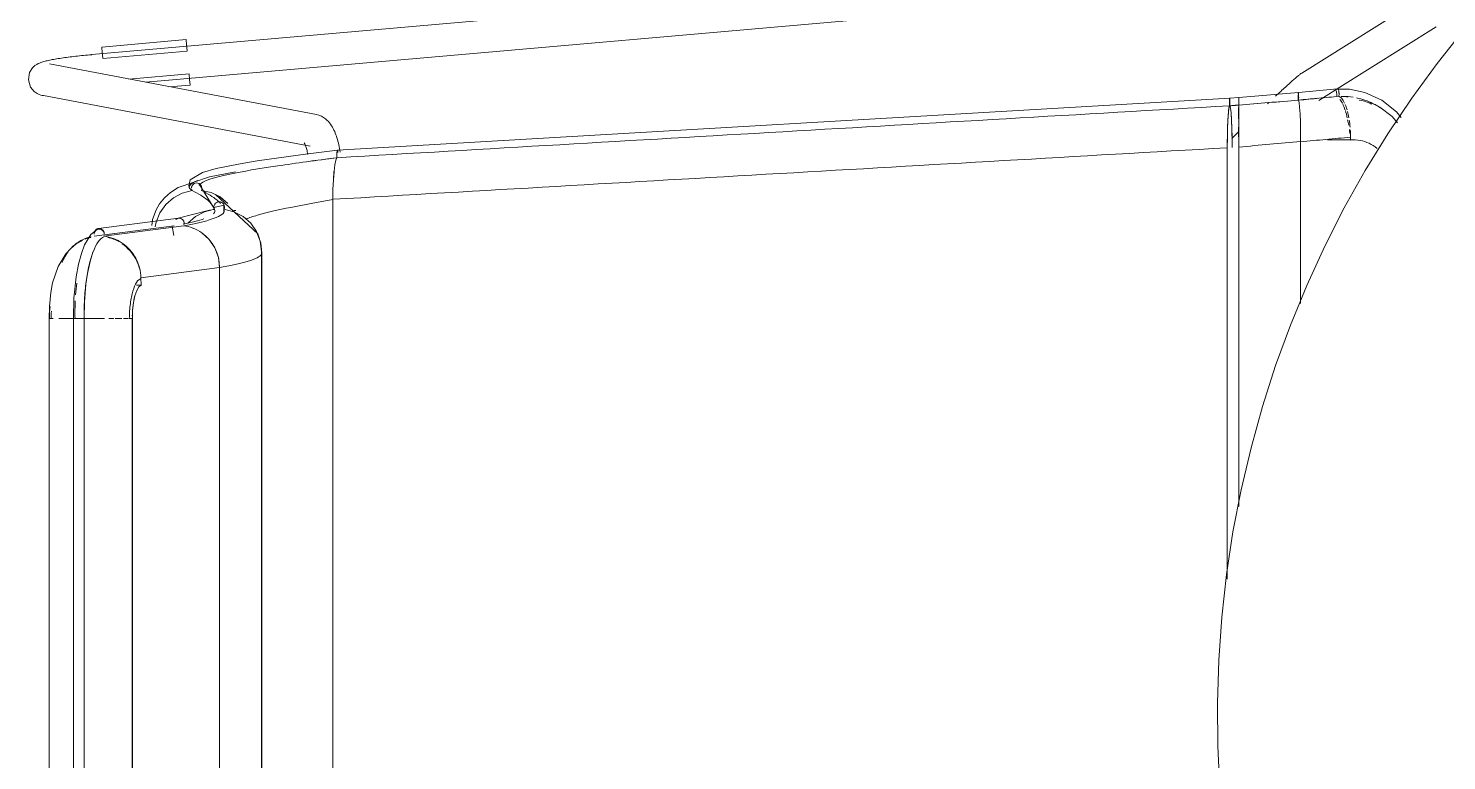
# Model space of a CAD drawing. Header units: millimetres. Extents: x 79795 to 317870, y -36033 to 97293.
# Drawn here: x 158974 to 159502, y 20115 to 20388 of the extents above; entities that cross this region are included whole.
import ezdxf

# ---------------------------------------------------------------- set-up
doc = ezdxf.new("R2010")
doc.units = ezdxf.units.MM
doc.header["$MEASUREMENT"] = 0
doc.layers.add('I-FURN', color=8, linetype='CONTINUOUS', lineweight=9)

msp = doc.modelspace()

# ---------------------------------------------------------------- linework, layer by layer
at = {"layer": 'I-FURN'}
for p, q in [((159441.46, 20416.73), (158998.13, 20377.79)), ((159018.16, 20367.5), (159442.51, 20404.78)), ((159491.74, 20398.25), (159448.16, 20370.94)), ((159461.35, 20365.05), (159498.11, 20388.08)), ((159508.45, 20387.05), (159498.5, 20374.51)), ((159001.74, 20380.6), (159033.15, 20383.36)), ((159001.92, 20378.56), (159001.74, 20380.6)), ((159033.15, 20383.36), (159033.33, 20381.32)), ((159033.33, 20381.32), (159033.51, 20379.25)), ((158979.06, 20374.84), (158979.46, 20374.98)), ((158979.46, 20374.98), (158979.86, 20375.11)), ((158979.86, 20375.11), (158980.25, 20375.22)), ((158980.25, 20375.22), (158980.66, 20375.33)), ((158980.66, 20375.33), (158981.07, 20375.43)), ((158981.07, 20375.43), (158981.5, 20375.54)), ((158981.5, 20375.54), (158981.94, 20375.63)), ((158981.94, 20375.63), (158982.4, 20375.73)), ((158982.4, 20375.73), (158982.88, 20375.83)), ((158982.88, 20375.83), (158983.37, 20375.92)), ((158983.37, 20375.92), (158983.89, 20376.02)), ((158983.89, 20376.02), (158984.42, 20376.11)), ((158984.42, 20376.11), (158984.97, 20376.2)), ((158984.97, 20376.2), (158985.54, 20376.29)), ((158985.54, 20376.29), (158986.13, 20376.39)), ((158986.13, 20376.39), (158986.73, 20376.48)), ((158986.73, 20376.48), (158987.35, 20376.57)), ((158987.35, 20376.57), (158987.98, 20376.66)), ((158987.98, 20376.66), (158988.63, 20376.75)), ((158988.63, 20376.75), (158989.29, 20376.83)), ((158989.29, 20376.83), (158989.97, 20376.92)), ((158989.97, 20376.92), (158990.66, 20377.01)), ((158990.66, 20377.01), (158991.36, 20377.09)), ((158991.36, 20377.09), (158992.07, 20377.17)), ((158992.07, 20377.17), (158992.78, 20377.26)), ((158992.78, 20377.26), (158993.51, 20377.33)), ((158993.51, 20377.33), (158994.24, 20377.41)), ((158994.24, 20377.41), (158994.98, 20377.49)), ((158994.98, 20377.49), (158995.73, 20377.56)), ((158995.73, 20377.56), (158996.47, 20377.64)), ((158996.47, 20377.64), (158997.22, 20377.71)), ((158997.22, 20377.71), (158997.98, 20377.77)), ((158997.98, 20377.77), (158998.13, 20377.79)), ((159002.1, 20376.49), (159001.92, 20378.56)), ((159002.11, 20376.37), (159033.52, 20379.13)), ((158974.46, 20368.4), (158974.94, 20371.17)), ((158974.94, 20371.17), (158975.98, 20372.82)), ((158975.98, 20372.82), (158976.89, 20373.68)), ((158976.89, 20373.68), (158977.59, 20374.15)), ((158977.59, 20374.15), (158978.15, 20374.46)), ((158978.15, 20374.46), (158978.63, 20374.67)), ((158978.63, 20374.67), (158979.06, 20374.84)), ((159081.58, 20355.49), (158982.28, 20374.31)), ((159034.27, 20370.68), (159011.79, 20368.71)), ((159034.28, 20370.56), (159034.46, 20368.49)), ((159446.43, 20369.63), (159446.18, 20369.41)), ((159446.67, 20369.83), (159446.43, 20369.63)), ((159446.9, 20370.02), (159446.67, 20369.83)), ((159447.13, 20370.2), (159446.9, 20370.02)), ((159447.35, 20370.37), (159447.13, 20370.2)), ((159447.58, 20370.54), (159447.35, 20370.37)), ((159447.83, 20370.73), (159447.58, 20370.54)), ((159448.16, 20370.94), (159447.83, 20370.73)), ((159498.5, 20374.51), (159489.07, 20361.59)), ((158975.29, 20365.65), (158974.46, 20368.4)), ((158975.29, 20365.65), (158976.62, 20364.08)), ((159026.74, 20365.76), (159034.64, 20366.45)), ((159034.46, 20368.49), (159034.64, 20366.45)), ((159440.77, 20364.52), (159440.31, 20364.1)), ((159441.21, 20364.93), (159440.77, 20364.52)), ((159441.65, 20365.33), (159441.21, 20364.93)), ((159442.07, 20365.73), (159441.65, 20365.33)), ((159442.49, 20366.11), (159442.07, 20365.73)), ((159442.89, 20366.48), (159442.49, 20366.11)), ((159443.28, 20366.83), (159442.89, 20366.48)), ((159443.66, 20367.17), (159443.28, 20366.83)), ((159444.02, 20367.5), (159443.66, 20367.17)), ((159444.37, 20367.82), (159444.02, 20367.5)), ((159444.71, 20368.12), (159444.37, 20367.82)), ((159445.03, 20368.41), (159444.71, 20368.12)), ((159445.34, 20368.68), (159445.03, 20368.41)), ((159445.63, 20368.94), (159445.34, 20368.68)), ((159445.91, 20369.18), (159445.63, 20368.94)), ((159446.18, 20369.41), (159445.91, 20369.18)), ((159446.89, 20363.69), (159461.38, 20365.12)), ((159454.53, 20360.77), (159460.98, 20364.81)), ((159465.95, 20364.9), (159460.49, 20364.99)), ((159471.6, 20363.69), (159465.95, 20364.9)), ((158976.62, 20364.08), (158977.7, 20363.33)), ((158977.7, 20363.33), (158978.5, 20362.95)), ((158978.5, 20362.95), (158979.12, 20362.74)), ((158979.12, 20362.74), (158979.63, 20362.6)), ((158979.63, 20362.6), (158980.05, 20362.52)), ((158980.05, 20362.52), (159079.34, 20343.7)), ((159089.42, 20342.3), (159421.33, 20361.59)), ((159421.23, 20360.21), (159421.22, 20359.72)), ((159421.22, 20359.72), (159421.22, 20359.23)), ((159421.22, 20359.23), (159421.23, 20358.76)), ((159421.24, 20360.66), (159421.23, 20360.21)), ((159421.26, 20361.04), (159421.24, 20360.66)), ((159421.28, 20361.34), (159421.26, 20361.04)), ((159421.3, 20361.52), (159421.28, 20361.34)), ((159421.33, 20361.59), (159421.3, 20361.52)), ((159424.69, 20361.86), (159421.33, 20361.59)), ((159421.36, 20361.52), (159421.33, 20361.59)), ((159421.39, 20361.33), (159421.36, 20361.52)), ((159421.41, 20361.04), (159421.39, 20361.33)), ((159421.43, 20360.66), (159421.41, 20361.04)), ((159421.44, 20360.2), (159421.43, 20360.66)), ((159421.43, 20358.75), (159421.44, 20359.22)), ((159421.44, 20359.71), (159421.44, 20360.2)), ((159421.44, 20359.22), (159421.44, 20359.71)), ((159424.68, 20360.93), (159424.69, 20361.31)), ((159424.69, 20361.31), (159424.68, 20360.93)), ((159424.68, 20360.48), (159424.68, 20360.93)), ((159424.68, 20360.93), (159424.68, 20360.48)), ((159424.68, 20359.99), (159424.68, 20360.48)), ((159424.68, 20360.48), (159424.68, 20359.99)), ((159424.68, 20359.49), (159424.68, 20359.99)), ((159424.68, 20359.99), (159424.68, 20359.49)), ((159424.68, 20359.02), (159424.68, 20359.49)), ((159424.68, 20359.49), (159424.68, 20359.02)), ((159424.69, 20361.87), (159446.89, 20363.69)), ((159424.69, 20361.8), (159424.69, 20361.87)), ((159424.69, 20361.87), (159424.69, 20361.8)), ((159424.69, 20361.79), (159424.69, 20361.86)), ((159424.69, 20361.86), (159424.69, 20361.8)), ((159424.69, 20361.8), (159424.7, 20361.61)), ((159424.7, 20361.61), (159424.69, 20361.8)), ((159424.69, 20361.8), (159424.69, 20361.61)), ((159424.69, 20361.6), (159424.69, 20361.79)), ((159424.69, 20361.61), (159424.69, 20361.31)), ((159424.69, 20361.31), (159424.69, 20361.6)), ((159424.7, 20361.61), (159424.7, 20361.32)), ((159424.7, 20361.32), (159424.7, 20361.61)), ((159424.7, 20361.32), (159424.7, 20360.93)), ((159424.7, 20360.94), (159424.7, 20361.32)), ((159424.7, 20360.49), (159424.7, 20360.94)), ((159424.7, 20360.93), (159424.7, 20360.48)), ((159424.7, 20360), (159424.7, 20360.49)), ((159424.7, 20360.48), (159424.7, 20359.99)), ((159424.7, 20359.5), (159424.7, 20360)), ((159424.7, 20359.99), (159424.7, 20359.5)), ((159424.7, 20359.5), (159424.7, 20359.03)), ((159424.7, 20359.03), (159424.7, 20359.5)), ((159435.93, 20359.96), (159435.43, 20359.48)), ((159438.9, 20362.77), (159438.42, 20362.32)), ((159439.38, 20363.22), (159438.9, 20362.77)), ((159439.85, 20363.66), (159439.38, 20363.22)), ((159440.31, 20364.1), (159439.85, 20363.66)), ((159446.8, 20362.77), (159446.79, 20362.32)), ((159446.79, 20362.31), (159446.8, 20362.76)), ((159446.79, 20362.32), (159446.79, 20361.83)), ((159446.79, 20361.82), (159446.79, 20362.31)), ((159446.79, 20361.83), (159446.79, 20361.33)), ((159446.79, 20361.33), (159446.79, 20361.82)), ((159446.79, 20361.33), (159446.8, 20360.86)), ((159446.8, 20360.85), (159446.79, 20361.33)), ((159446.84, 20363.44), (159446.82, 20363.15)), ((159446.82, 20363.15), (159446.84, 20363.44)), ((159446.87, 20363.63), (159446.84, 20363.44)), ((159446.84, 20363.44), (159446.87, 20363.63)), ((159446.89, 20363.69), (159446.87, 20363.63)), ((159446.87, 20363.63), (159446.89, 20363.69)), ((159446.92, 20363.63), (159446.89, 20363.69)), ((159446.89, 20363.69), (159446.92, 20363.62)), ((159446.94, 20363.44), (159446.92, 20363.63)), ((159446.96, 20363.14), (159446.94, 20363.44)), ((159446.94, 20363.43), (159446.96, 20363.13)), ((159446.98, 20362.76), (159446.96, 20363.14)), ((159446.96, 20363.13), (159446.98, 20362.75)), ((159446.99, 20362.3), (159446.98, 20362.76)), ((159446.98, 20362.75), (159446.99, 20362.3)), ((159446.98, 20360.84), (159446.99, 20361.31)), ((159446.99, 20361.31), (159446.98, 20360.84)), ((159447.18, 20359.95), (159446.98, 20360.84)), ((159446.98, 20360.84), (159447.18, 20359.96)), ((159447, 20361.81), (159446.99, 20362.3)), ((159446.99, 20362.3), (159447, 20361.81)), ((159446.99, 20361.31), (159447, 20361.81)), ((159447, 20361.81), (159446.99, 20361.31)), ((159447.18, 20359.96), (159447.35, 20358.23)), ((159447.36, 20358.22), (159447.18, 20359.95)), ((159477.91, 20360.79), (159471.6, 20363.69)), ((159477.2, 20358.22), (159473.52, 20360.12)), ((159483.44, 20356.45), (159477.91, 20360.79)), ((159489.07, 20361.59), (159480.15, 20348.31)), ((159081.58, 20355.49), (159082.56, 20355.24)), ((159082.56, 20355.24), (159083.46, 20354.87)), ((159083.46, 20354.87), (159084.25, 20354.43)), ((159084.25, 20354.43), (159084.94, 20353.95)), ((159084.94, 20353.95), (159085.53, 20353.44)), ((159420.83, 20356.12), (159420.67, 20353.62)), ((159421.02, 20357.87), (159420.83, 20356.12)), ((159421.23, 20358.76), (159421.02, 20357.87)), ((159421.64, 20357.85), (159421.43, 20358.75)), ((159421.83, 20356.1), (159421.64, 20357.85)), ((159422, 20353.6), (159421.83, 20356.1)), ((159424.64, 20353.87), (159424.66, 20356.37)), ((159424.66, 20356.37), (159424.64, 20353.88)), ((159424.66, 20356.37), (159424.67, 20358.12)), ((159424.67, 20358.12), (159424.66, 20356.37)), ((159424.7, 20359.03), (159424.71, 20358.14)), ((159424.71, 20358.14), (159424.7, 20359.03)), ((159424.71, 20358.14), (159424.73, 20356.39)), ((159424.73, 20356.39), (159424.71, 20358.14)), ((159424.73, 20356.39), (159424.74, 20353.89)), ((159424.74, 20353.89), (159424.73, 20356.39)), ((159424.74, 20353.89), (159424.75, 20350.76)), ((159424.75, 20350.76), (159424.74, 20353.89)), ((159447.51, 20355.74), (159447.36, 20358.22)), ((159447.36, 20358.22), (159447.51, 20355.78)), ((159447.62, 20352.64), (159447.51, 20355.74)), ((159447.51, 20355.74), (159447.62, 20352.71)), ((159481.78, 20354.72), (159477.2, 20358.22)), ((159483.73, 20352.39), (159481.78, 20354.72)), ((159485.07, 20354.41), (159483.44, 20356.45)), ((159085.53, 20353.44), (159086.05, 20352.92)), ((159086.05, 20352.92), (159086.51, 20352.39)), ((159086.51, 20352.39), (159086.91, 20351.86)), ((159086.91, 20351.86), (159087.27, 20351.32)), ((159087.27, 20351.32), (159087.59, 20350.78)), ((159087.59, 20350.78), (159087.88, 20350.25)), ((159087.88, 20350.25), (159088.15, 20349.69)), ((159088.15, 20349.69), (159088.4, 20349.13)), ((159088.4, 20349.13), (159088.64, 20348.56)), ((159088.64, 20348.56), (159088.86, 20347.98)), ((159420.54, 20350.48), (159420.47, 20346.92)), ((159420.67, 20353.62), (159420.54, 20350.48)), ((159422.12, 20350.48), (159422, 20353.6)), ((159424.75, 20349.2), (159422.08, 20346.63)), ((159422.2, 20346.93), (159422.12, 20350.48)), ((159424.63, 20347.19), (159424.64, 20350.75)), ((159424.64, 20350.75), (159424.63, 20347.19)), ((159424.75, 20347.19), (159424.75, 20350.76)), ((159424.75, 20350.75), (159424.75, 20347.19)), ((159447.69, 20349.2), (159447.62, 20352.64)), ((159447.62, 20352.64), (159447.69, 20349.2)), ((159447.7, 20349.11), (159447.72, 20345.46)), ((159447.72, 20345.34), (159447.7, 20349.1)), ((159077.11, 20344.92), (159077.13, 20344.9)), ((159077.13, 20344.9), (159077.17, 20344.83)), ((159077.17, 20344.83), (159077.22, 20344.74)), ((159077.22, 20344.74), (159077.29, 20344.59)), ((159077.29, 20344.59), (159077.38, 20344.39)), ((159077.38, 20344.39), (159077.48, 20344.16)), ((159077.48, 20344.16), (159077.58, 20343.89)), ((159077.58, 20343.89), (159077.68, 20343.59)), ((159077.68, 20343.59), (159077.79, 20343.25)), ((159077.79, 20343.25), (159077.9, 20342.89)), ((159088.86, 20347.98), (159089.06, 20347.39)), ((159089.06, 20347.39), (159089.26, 20346.79)), ((159089.26, 20346.79), (159089.44, 20346.17)), ((159089.44, 20346.17), (159089.61, 20345.54)), ((159089.61, 20345.54), (159089.78, 20344.9)), ((159089.78, 20344.9), (159089.93, 20344.24)), ((159089.93, 20344.24), (159090.07, 20343.57)), ((159090.07, 20343.57), (159090.21, 20342.89)), ((159420.47, 20346.92), (159420.44, 20343.14)), ((159422.23, 20343.25), (159422.2, 20346.93)), ((159424.75, 20347.19), (159424.75, 20343.4)), ((159424.75, 20343.4), (159424.75, 20347.19)), ((159424.75, 20343.4), (159424.75, 20209.66)), ((159424.75, 20209.66), (159424.75, 20343.4)), ((159447.72, 20285.23), (159447.72, 20345.34)), ((159447.72, 20345.34), (159447.72, 20285.23)), ((159467.52, 20346.05), (159457.76, 20346.05)), ((159466.27, 20347.04), (159466.27, 20345.99)), ((159480.15, 20348.31), (159471.78, 20334.67)), ((159059.62, 20338.21), (159053.3, 20337.17)), ((159067.64, 20339.39), (159059.62, 20338.21)), ((159077.57, 20340.75), (159067.64, 20339.39)), ((159089.42, 20342.3), (159077.57, 20340.75)), ((159077.9, 20342.89), (159078.01, 20342.49)), ((159078.01, 20342.49), (159078.11, 20342.07)), ((159078.11, 20342.07), (159078.22, 20341.62)), ((159078.22, 20341.62), (159078.32, 20341.15)), ((159078.32, 20341.15), (159078.41, 20340.66)), ((159088.83, 20338.53), (159088.47, 20336.79)), ((159088.47, 20336.8), (159088.83, 20338.53)), ((159088.83, 20338.53), (159089.23, 20339.44)), ((159089.23, 20339.43), (159088.83, 20338.53)), ((159089.22, 20340.9), (159089.21, 20340.4)), ((159089.21, 20340.41), (159089.22, 20340.9)), ((159089.22, 20339.91), (159089.21, 20340.41)), ((159089.21, 20340.4), (159089.22, 20339.91)), ((159089.24, 20341.35), (159089.22, 20340.9)), ((159089.22, 20340.9), (159089.24, 20341.35)), ((159089.22, 20339.91), (159089.23, 20339.43)), ((159089.23, 20339.44), (159089.22, 20339.91)), ((159089.28, 20341.74), (159089.24, 20341.35)), ((159089.24, 20341.35), (159089.28, 20341.74)), ((159089.28, 20341.74), (159089.32, 20342.04)), ((159089.32, 20342.03), (159089.28, 20341.74)), ((159089.48, 20342.24), (159089.42, 20342.3)), ((159089.42, 20342.3), (159089.48, 20342.24)), ((159089.53, 20342.06), (159089.57, 20341.77)), ((159089.57, 20341.76), (159089.53, 20342.05)), ((159089.57, 20341.77), (159089.61, 20341.39)), ((159089.6, 20341.38), (159089.57, 20341.76)), ((159090.21, 20342.89), (159090.33, 20342.2)), ((159090.33, 20342.2), (159090.45, 20341.49)), ((159420.44, 20343.14), (159420.44, 20182.56)), ((159420.44, 20182.56), (159420.44, 20343.14)), ((159039.29, 20333.97), (159034.65, 20331.2)), ((159044.28, 20335.37), (159039.29, 20333.97)), ((159051.51, 20334.19), (159041.85, 20332.29)), ((159053.3, 20337.17), (159044.28, 20335.37)), ((159088.16, 20334.29), (159087.92, 20331.19)), ((159087.92, 20331.24), (159088.15, 20334.29)), ((159088.47, 20336.79), (159088.16, 20334.29)), ((159088.16, 20334.32), (159088.47, 20336.79)), ((159471.78, 20334.67), (159463.96, 20320.72)), ((159030.13, 20328.3), (159027.31, 20326.49)), ((159041.85, 20332.29), (159030.13, 20328.3)), ((159034.65, 20331.2), (159034.12, 20329.01)), ((159034.12, 20329.01), (159034.41, 20328.09)), ((159035.13, 20328.16), (159035.21, 20328.65)), ((159035.2, 20328.65), (159035.13, 20328.16)), ((159035.34, 20327.19), (159035.17, 20327.66)), ((159035.17, 20327.66), (159035.34, 20327.19)), ((159035.4, 20329.11), (159035.2, 20328.65)), ((159035.21, 20328.65), (159035.4, 20329.1)), ((159035.4, 20329.1), (159035.71, 20329.49)), ((159035.71, 20329.49), (159035.4, 20329.11)), ((159036.1, 20329.8), (159035.71, 20329.49)), ((159035.71, 20329.49), (159036.1, 20329.79)), ((159036.1, 20329.79), (159036.56, 20329.99)), ((159036.55, 20329.99), (159036.1, 20329.8)), ((159037.04, 20330.06), (159036.55, 20329.99)), ((159036.56, 20329.99), (159037.04, 20330.06)), ((159037.04, 20330.06), (159037.53, 20330)), ((159037.53, 20330), (159037.04, 20330.06)), ((159037.53, 20330), (159037.98, 20329.82)), ((159037.99, 20329.82), (159037.53, 20330)), ((159037.89, 20329.86), (159043.6, 20320.48)), ((159037.98, 20329.82), (159038.39, 20329.53)), ((159038.39, 20329.53), (159037.99, 20329.82)), ((159038.39, 20329.53), (159038.7, 20329.15)), ((159038.71, 20329.15), (159038.39, 20329.53)), ((159038.7, 20329.15), (159038.91, 20328.7)), ((159038.91, 20328.7), (159038.71, 20329.15)), ((159038.97, 20327.71), (159038.82, 20327.24)), ((159038.82, 20327.24), (159038.98, 20327.71)), ((159038.91, 20328.7), (159039, 20328.21)), ((159039, 20328.21), (159038.91, 20328.7)), ((159039, 20328.21), (159038.97, 20327.71)), ((159038.98, 20327.71), (159039, 20328.21)), ((159087.76, 20327.65), (159087.7, 20323.88)), ((159087.7, 20323.96), (159087.76, 20327.65)), ((159087.92, 20331.19), (159087.76, 20327.65)), ((159087.77, 20327.72), (159087.92, 20331.19)), ((159023.28, 20322.33), (159021.94, 20320.06)), ((159025.06, 20324.49), (159023.28, 20322.33)), ((159027.31, 20326.49), (159025.06, 20324.49)), ((159028.39, 20324.54), (159025.56, 20322.06)), ((159031.71, 20326.28), (159028.39, 20324.54)), ((159035.34, 20327.19), (159031.71, 20326.28)), ((159038.82, 20327.24), (159042.43, 20326.45)), ((159042.44, 20326.46), (159038.82, 20327.24)), ((159042.43, 20326.45), (159045.76, 20324.8)), ((159045.76, 20324.82), (159042.44, 20326.46)), ((159043.59, 20321.68), (159043.79, 20322.14)), ((159043.79, 20322.14), (159043.59, 20321.69)), ((159043.79, 20322.14), (159044.11, 20322.52)), ((159044.1, 20322.52), (159043.79, 20322.14)), ((159044.09, 20325.75), (159059.79, 20311.15)), ((159044.51, 20322.82), (159044.1, 20322.52)), ((159044.11, 20322.52), (159044.51, 20322.81)), ((159044.51, 20322.81), (159044.97, 20323)), ((159044.97, 20323), (159044.51, 20322.82)), ((159044.97, 20323), (159045.46, 20323.07)), ((159045.46, 20323.07), (159044.97, 20323)), ((159045.46, 20323.07), (159045.95, 20323)), ((159045.95, 20323), (159045.46, 20323.07)), ((159048.6, 20322.41), (159045.76, 20324.82)), ((159045.76, 20324.8), (159048.6, 20322.41)), ((159045.95, 20323), (159046.41, 20322.81)), ((159046.41, 20322.82), (159045.95, 20323)), ((159046.81, 20322.52), (159046.41, 20322.82)), ((159046.41, 20322.81), (159046.81, 20322.52)), ((159046.81, 20322.52), (159047.13, 20322.14)), ((159047.13, 20322.14), (159046.81, 20322.52)), ((159047.13, 20322.14), (159047.33, 20321.68)), ((159047.33, 20321.69), (159047.13, 20322.14)), ((159087.7, 20323.88), (159087.7, 19940.49)), ((159087.7, 19940.49), (159087.7, 20323.88)), ((159000.55, 20313.06), (159030.32, 20316.92)), ((159021.94, 20320.06), (159020.65, 20316.45)), ((159023.39, 20318.98), (159021.98, 20315.46)), ((159025.56, 20322.06), (159023.39, 20318.98)), ((159030.09, 20316.87), (159029.65, 20316.68)), ((159030.56, 20316.93), (159030.09, 20316.87)), ((159030.24, 20316.9), (159041.86, 20319.87)), ((159031.02, 20316.87), (159030.56, 20316.93)), ((159031.47, 20316.68), (159031.02, 20316.87)), ((159036.6, 20317.58), (159033.72, 20315.08)), ((159039.99, 20319.34), (159036.6, 20317.58)), ((159043.71, 20320.23), (159039.99, 20319.34)), ((159041.86, 20319.87), (159043.72, 20320.2)), ((159047.31, 20321.74), (159043.42, 20320.91)), ((159043.59, 20321.69), (159043.51, 20321.2)), ((159043.51, 20321.19), (159043.59, 20321.68)), ((159043.51, 20321.2), (159043.54, 20320.7)), ((159043.55, 20320.7), (159043.51, 20321.19)), ((159043.54, 20320.7), (159043.71, 20320.23)), ((159043.71, 20320.23), (159043.55, 20320.7)), ((159047.18, 20322.04), (159047.23, 20319.16)), ((159047.37, 20320.7), (159047.21, 20320.23)), ((159047.21, 20320.23), (159047.37, 20320.7)), ((159050.93, 20319.34), (159047.21, 20320.23)), ((159047.41, 20321.2), (159047.33, 20321.69)), ((159047.33, 20321.68), (159047.41, 20321.19)), ((159047.37, 20320.7), (159047.41, 20321.2)), ((159047.41, 20321.19), (159047.37, 20320.7)), ((159054.32, 20317.58), (159050.93, 20319.34)), ((159050.93, 20319.33), (159054.32, 20317.58)), ((159054.32, 20317.58), (159057.19, 20315.07)), ((159057.2, 20315.08), (159054.32, 20317.58)), ((159463.96, 20320.72), (159456.7, 20306.46)), ((159000.05, 20312.71), (158997.66, 20310.81)), ((158998.99, 20310.22), (159028.68, 20314.07)), ((159032.23, 20314.09), (159002.53, 20310.25)), ((159020.65, 20316.45), (159020.35, 20314.19)), ((159021.62, 20313.72), (159021.99, 20315.46)), ((159021.98, 20315.46), (159021.62, 20313.72)), ((159027.9, 20313.94), (159028.59, 20310.45)), ((159029.65, 20316.68), (159029.26, 20316.39)), ((159031.85, 20316.38), (159031.47, 20316.68)), ((159032.15, 20316), (159031.85, 20316.38)), ((159032.34, 20315.55), (159032.15, 20316)), ((159032.42, 20315.06), (159032.34, 20315.55)), ((159032.38, 20314.56), (159032.42, 20315.06)), ((159057.19, 20315.07), (159059.36, 20311.94)), ((159059.37, 20311.94), (159057.2, 20315.08)), ((159059.19, 20312.25), (159060.91, 20307.79)), ((159059.36, 20311.94), (159060.73, 20308.37)), ((159060.73, 20308.37), (159059.37, 20311.94)), ((158992.29, 20307.35), (158990.22, 20305.68)), ((158994.55, 20308.68), (158992.29, 20307.35)), ((158995.36, 20306.98), (158994.17, 20303.82)), ((158997.66, 20310.81), (158995.36, 20306.98)), ((159004.96, 20311), (159002.52, 20310.68)), ((159041.73, 20308.97), (159038.99, 20311.46)), ((159043.81, 20305.86), (159041.73, 20308.97)), ((159059.79, 20311.15), (159060.49, 20309.23)), ((159060.73, 20308.37), (159061.2, 20304.58)), ((159061.2, 20304.58), (159060.73, 20308.37)), ((159060.91, 20307.79), (159061.35, 20304.04)), ((159456.7, 20306.46), (159450.02, 20291.92)), ((158988.38, 20303.7), (158985.51, 20298.99)), ((158990.22, 20305.68), (158988.38, 20303.7)), ((158994.17, 20303.82), (158993.09, 20299.77)), ((158998.5, 20304.28), (158997.41, 20300.85)), ((159045.13, 20302.31), (159043.81, 20305.86)), ((159045.61, 20298.54), (159045.13, 20302.31)), ((159061.2, 20304.58), (159061.2, 19959.79)), ((159061.2, 19959.79), (159061.2, 20304.58)), ((159061.36, 20265.13), (159061.36, 20304.04)), ((158985.51, 20298.99), (158983.49, 20292.84)), ((158993.09, 20299.77), (158992.22, 20295.06)), ((158996.44, 20296.41), (158995.85, 20292.4)), ((158997.41, 20300.85), (158996.44, 20296.41)), ((159016.33, 20294.68), (159045.61, 20298.54)), ((159045.61, 20298.54), (159045.61, 19965.83)), ((159045.61, 19965.83), (159045.61, 20298.54)), ((158983.49, 20292.84), (158982.84, 20289.34)), ((158992.22, 20295.06), (158991.42, 20287.17)), ((158995.85, 20292.4), (158995.31, 20285.84)), ((159016.4, 20291.97), (159014.73, 20291.97)), ((159014.75, 20289.97), (159015.54, 20291.33)), ((159015.54, 20291.33), (159016.4, 20291.97)), ((159016.4, 20291.97), (159016.33, 20294.68)), ((159450.02, 20291.92), (159443.93, 20277.13)), ((158982.84, 20289.34), (158982.32, 20284.13)), ((158991.42, 20287.17), (158991.28, 20279.61)), ((158995.31, 20285.84), (158995.24, 20279.61)), ((159013.25, 20282.65), (159013.57, 20285.5)), ((159013.57, 20285.5), (159014.08, 20287.99)), ((159014.08, 20287.99), (159014.75, 20289.97)), ((158982.32, 20284.13), (158982.24, 20279.61)), ((159013.14, 20279.61), (159013.25, 20282.65)), ((158982.41, 20279.61), (158982.24, 20279.61)), ((158982.24, 20279.61), (158982.24, 19984.76)), ((158982.26, 20279.61), (158983.73, 20279.61)), ((158985.76, 20279.61), (158988.34, 20279.61)), ((158991.52, 20279.61), (158988.49, 20279.61)), ((158988.5, 20279.61), (158991.52, 20279.61)), ((158991.34, 20279.61), (158991.28, 20279.61)), ((158991.28, 20279.61), (158991.28, 19984.76)), ((158991.28, 20279.61), (158995.13, 20279.61)), ((158991.54, 20279.61), (158991.34, 20279.61)), ((158991.85, 20279.61), (158991.54, 20279.61)), ((158992.24, 20279.61), (158991.85, 20279.61)), ((158992.69, 20279.61), (158992.24, 20279.61)), ((158993.18, 20279.61), (158992.69, 20279.61)), ((158993.68, 20279.61), (158993.18, 20279.61)), ((158994.15, 20279.61), (158993.68, 20279.61)), ((158994.57, 20279.61), (158994.15, 20279.61)), ((158994.9, 20279.61), (158994.57, 20279.61)), ((158995.13, 20279.61), (158994.9, 20279.61)), ((158999.21, 20279.61), (158995.21, 20279.61)), ((158995.21, 20279.61), (158999.02, 20279.61)), ((158995.24, 19984.76), (158995.24, 20279.61)), ((158999.21, 20279.61), (159002.77, 20279.61)), ((159004.4, 20279.61), (159006.24, 20279.61)), ((159006.76, 20279.61), (159009.23, 20279.61)), ((159009.81, 20279.61), (159011.55, 20279.61)), ((159013.08, 20279.61), (159013.08, 19984.76)), ((159013.14, 19984.76), (159013.14, 20279.61)), ((159443.93, 20277.13), (159438.43, 20262.1)), ((159061.36, 19960.33), (159061.36, 20265.13)), ((159438.43, 20262.1), (159433.54, 20246.87)), ((159433.54, 20246.87), (159429.26, 20231.46)), ((159429.26, 20231.46), (159425.6, 20215.88)), ((159425.6, 20215.88), (159422.56, 20200.17)), ((159422.56, 20200.17), (159420.16, 20184.35)), ((159420.16, 20184.35), (159418.39, 20168.45)), ((159418.39, 20168.45), (159417.26, 20152.5)), ((159417.26, 20152.5), (159416.77, 20136.5)), ((159416.77, 20136.5), (159416.91, 20120.51)), ((159416.91, 20120.51), (159417.7, 20104.53))]:
    msp.add_line(p, q, dxfattribs=at)
for centre, major_axis, ratio, start_param, end_param in [((159030.55, 20314.97), (0, -1.96), 0.955139, 1.359855, 3.903556), ((159030.54, 20298.41), (0, -15.78), 0.955139, 2.796356, 3.029056), ((159030.54, 20298.41), (0, -15.78), 0.955139, 2.545839, 2.787386), ((159030.54, 20298.41), (0, -15.78), 0.955139, 1.579038, 2.545717), ((158986.51, 20279.61), (0, -12.4), 0.287441, 4.492176, 4.712389), ((158997.99, 20279.61), (15.75, 0), 0.000004, 0.290246, 0.472486)]:
    msp.add_ellipse(centre, major_axis=major_axis, ratio=ratio, start_param=start_param, end_param=end_param, dxfattribs=at)
for points, knots in [([(159461.21, 20362.18), (159461.22, 20362.4), (159461.21, 20362.89), (159461.12, 20363.64), (159460.97, 20364.3), (159460.8, 20364.74), (159460.68, 20364.89), (159460.64, 20364.93)], [-1, -1, -1, -1, -0.90625, -0.8125, -0.71875, -0.625, -0.5625, -0.5625, -0.5625, -0.5625]), ([(159461.53, 20365.07), (159461.55, 20365.05), (159461.6, 20365), (159461.68, 20364.9), (159461.78, 20364.71), (159461.88, 20364.38), (159461.95, 20363.99), (159461.99, 20363.63), (159462.01, 20363.26), (159462, 20362.81), (159461.97, 20362.46), (159461.94, 20362.28)], [0.5555556, 0.5555556, 0.5555556, 0.5555556, 0.5833333, 0.6180556, 0.6527778, 0.7222222, 0.7916667, 0.8263889, 0.8611111, 0.9305556, 1, 1, 1, 1]), ([(159421.23, 20358.76), (159421.23, 20358.98), (159421.22, 20359.47), (159421.22, 20360.1), (159421.23, 20360.57), (159421.25, 20360.98), (159421.28, 20361.43), (159421.31, 20361.59), (159421.33, 20361.59)], [-1, -1, -1, -1, -0.90625, -0.8125, -0.765625, -0.71875, -0.625, -0.501507, -0.501507, -0.501507, -0.501507]), ([(159421.33, 20361.59), (159421.35, 20361.59), (159421.38, 20361.45), (159421.41, 20361.06), (159421.43, 20360.67), (159421.44, 20360.21), (159421.44, 20359.72), (159421.44, 20359.21), (159421.44, 20358.9), (159421.43, 20358.75)], [-0.5, -0.5, -0.5, -0.5, -0.375, -0.3125, -0.25, -0.1875, -0.125, -0.0625, 0, 0, 0, 0]), ([(159440.69, 20360.35), (159439.04, 20360.21), (159433.71, 20359.77), (159428.37, 20359.33), (159424.68, 20359.02)], [0.2766114, 0.2766114, 0.2766114, 0.2766114, 0.5, 1, 1, 1, 1]), ([(159461.94, 20362.28), (159462.33, 20362.13), (159463.08, 20361.57), (159463.77, 20360.44), (159464.09, 20359.76)], [0, 0, 0, 0, 0.1666667, 0.3309695, 0.3309695, 0.3309695, 0.3309695]), ([(159474.19, 20359.34), (159473.96, 20359.46), (159472.45, 20360.23), (159470.86, 20360.63), (159469.49, 20360.86)], [0.647531, 0.647531, 0.647531, 0.647531, 0.6666667, 0.7702374, 0.7702374, 0.7702374, 0.7702374]), ([(159420.44, 20343.14), (159420.44, 20344.41), (159420.46, 20346.96), (159420.53, 20350.56), (159420.66, 20353.73), (159420.88, 20357.09), (159421.09, 20358.48), (159421.23, 20358.76)], [-1, -1, -1, -1, -0.833333, -0.666667, -0.5, -0.333333, 0, 0, 0, 0]), ([(159421.43, 20358.75), (159421.58, 20358.46), (159421.78, 20357.07), (159422, 20353.71), (159422.13, 20350.56), (159422.21, 20347), (159422.23, 20344.49), (159422.23, 20343.25)], [-1, -1, -1, -1, -0.6666667, -0.5, -0.3333333, -0.1666667, -0.003964, -0.003964, -0.003964, -0.003964]), ([(159466.27, 20345.99), (159468.66, 20346.21), (159472.26, 20345.58), (159475.26, 20343.65), (159476.17, 20342.89)], [0, 0, 0, 0, 0.3333333, 0.5, 0.5, 0.5, 0.5]), ([(159037.94, 20329.07), (159038.14, 20329.47), (159039.73, 20330.9), (159048.03, 20333.34), (159066.47, 20336.39), (159081.68, 20338.42), (159089.23, 20339.43)], [0.1500589, 0.1500589, 0.1500589, 0.1500589, 0.25, 0.5, 0.75, 1, 1, 1, 1]), ([(159035.34, 20327.19), (159033.78, 20328.21), (159034.01, 20329.47), (159036.92, 20330.73), (159037.55, 20330.96)], [0, 0, 0, 0, 0.25, 0.3070827, 0.3070827, 0.3070827, 0.3070827]), ([(159043.42, 20320.91), (159042.95, 20321.84), (159041.17, 20323.93), (159037.74, 20326.03), (159035.34, 20327.19)], [0.0974617, 0.0974617, 0.0974617, 0.0974617, 0.5, 1, 1, 1, 1]), ([(159045.95, 20322.36), (159045.56, 20322.82), (159043.89, 20324.44), (159041.23, 20326.07), (159038.82, 20327.24)], [0.3036932, 0.3036932, 0.3036932, 0.3036932, 0.5, 1, 1, 1, 1]), ([(159055.43, 20316.59), (159056.58, 20317.07), (159060.82, 20318.53), (159071.54, 20320.97), (159082.32, 20322.91), (159087.7, 20323.88)], [0.375, 0.375, 0.375, 0.375, 0.5, 0.75, 1, 1, 1, 1]), ([(159002.71, 20311.1), (159002.7, 20311.24), (159002.68, 20311.46), (159002.59, 20311.76), (159002.48, 20312.02), (159002.28, 20312.34), (159001.98, 20312.66), (159001.61, 20312.89), (159001.25, 20313.03), (159000.94, 20313.08), (159000.67, 20313.08), (159000.4, 20313.05), (159000.16, 20312.97), (158999.91, 20312.86), (158999.61, 20312.67), (158999.3, 20312.34), (158999.08, 20311.95), (158998.98, 20311.59), (158998.95, 20311.33), (158998.94, 20311.17), (158998.94, 20311.1)], [0.1111111, 0.1111111, 0.1111111, 0.1111111, 0.1666667, 0.1944444, 0.2222222, 0.2777778, 0.3333333, 0.3888889, 0.4444444, 0.4791667, 0.5138889, 0.5486111, 0.5833333, 0.6180556, 0.6527778, 0.7222222, 0.7916667, 0.8263889, 0.8611111, 0.8888889, 0.8888889, 0.8888889, 0.8888889]), ([(158998.96, 20311.01), (158998.96, 20311.17), (158999, 20311.46), (158999.15, 20311.85), (158999.4, 20312.26), (158999.93, 20312.71), (159000.79, 20312.97), (159001.58, 20312.74), (159002.11, 20312.34), (159002.43, 20311.96), (159002.57, 20311.65), (159002.62, 20311.49)], [-0.875, -0.875, -0.875, -0.875, -0.8125, -0.765625, -0.71875, -0.625, -0.5, -0.375, -0.3125, -0.25, -0.1875, -0.1875, -0.1875, -0.1875]), ([(158997.78, 20310.01), (158997.04, 20309.85), (158995.17, 20309.29), (158992.34, 20307.75), (158990.5, 20306.07), (158989.73, 20305.11)], [0.0634811, 0.0634811, 0.0634811, 0.0634811, 0.1666667, 0.3333333, 0.5, 0.5, 0.5, 0.5]), ([(158989.11, 20304.32), (158988.58, 20303.59), (158987.86, 20302.34), (158987.23, 20301), (158987.03, 20300.49)], [0.5455526, 0.5455526, 0.5455526, 0.5455526, 0.6666667, 0.739481, 0.739481, 0.739481, 0.739481]), ([(158995.21, 20279.61), (158995.16, 20281.96), (158995.24, 20286.61), (158995.87, 20293.46), (158996.96, 20299.57), (158997.97, 20302.78), (158998.5, 20304.27)], [0.0000052, 0.0000052, 0.0000052, 0.0000052, 0.1666667, 0.3333333, 0.5, 0.6602535, 0.6602535, 0.6602535, 0.6602535]), ([(159045.61, 20298.54), (159051.33, 20299.55), (159058.97, 20301.38), (159061.36, 20303.21), (159061.35, 20304.04)], [0, 0, 0, 0, 0.5, 0.9107153, 0.9107153, 0.9107153, 0.9107153])]:
    msp.add_open_spline(points, degree=3, knots=knots, dxfattribs=at)
for points in [[(159446.98, 20360.84), (159443.28, 20360.54), (159435.85, 20359.93), (159428.42, 20359.33), (159424.7, 20359.03)], [(159446.98, 20360.84), (159449.51, 20361.08), (159454.55, 20361.56), (159459.5, 20362.04), (159461.94, 20362.28)], [(159446.99, 20360.87), (159449.3, 20361.1), (159451.61, 20361.33), (159453.88, 20361.56)], [(159463.25, 20359.69), (159462.94, 20360.33), (159462.62, 20360.73), (159462.3, 20361.06)], [(159465.45, 20362.05), (159464.56, 20362.16), (159463.67, 20362.18), (159462.77, 20362.17)], [(159464.22, 20357.27), (159463.95, 20358.08), (159463.66, 20358.89), (159463.37, 20359.45)], [(159463.48, 20362.25), (159464.74, 20362.23), (159465.99, 20362.13), (159467.24, 20361.95)], [(159464.33, 20359.23), (159464.57, 20358.65), (159464.79, 20358.01), (159464.99, 20357.3)], [(159468.51, 20361.7), (159470.63, 20361.26), (159472.72, 20360.58), (159474.65, 20359.61)], [(159475.25, 20359.31), (159475.98, 20358.93), (159476.69, 20358.51), (159477.38, 20358.05)], [(159421.23, 20358.76), (159365.83, 20355.54), (159255.07, 20349.1), (159144.47, 20342.66), (159089.23, 20339.44)], [(159421.23, 20358.76), (159421.81, 20358.8), (159422.97, 20358.89), (159424.12, 20358.98), (159424.7, 20359.03)], [(159421.43, 20358.75), (159421.97, 20358.79), (159423.06, 20358.88), (159424.14, 20358.97), (159424.68, 20359.02)], [(159465.06, 20354.23), (159464.85, 20355.15), (159464.61, 20356.1), (159464.37, 20356.95)], [(159465.17, 20356.63), (159465.36, 20355.89), (159465.52, 20355.08), (159465.67, 20354.24)], [(159482.6, 20353.78), (159483.01, 20353.35), (159483.4, 20352.91), (159483.78, 20352.45)], [(159465.59, 20351.56), (159465.48, 20352.25), (159465.35, 20352.9), (159465.21, 20353.57)], [(159465.81, 20353.4), (159465.93, 20352.55), (159466.05, 20351.67), (159466.11, 20350.76)], [(159466.04, 20348.46), (159465.98, 20348.93), (159465.92, 20349.4), (159465.86, 20349.87)], [(159466.18, 20349.82), (159466.23, 20348.92), (159466.27, 20347.99), (159466.27, 20347.04)], [(159424.75, 20343.4), (159428.59, 20343.74), (159432.42, 20344.09), (159436.25, 20344.43)], [(159436.25, 20344.43), (159440.08, 20344.78), (159443.9, 20345.12), (159447.72, 20345.46)], [(159447.72, 20345.34), (159450.86, 20345.65), (159457.11, 20346.24), (159463.25, 20346.78), (159466.27, 20347.04)], [(159466.27, 20345.99), (159466.78, 20346.04), (159467.29, 20346.06), (159467.8, 20346.05)], [(159079.87, 20338.23), (159082.96, 20338.63), (159086.1, 20339.02), (159089.22, 20339.42)], [(159253.95, 20333.55), (159309.41, 20336.75), (159364.91, 20339.94), (159420.44, 20343.14)], [(159087.7, 20323.96), (159143.07, 20327.16), (159198.49, 20330.35), (159253.95, 20333.55)], [(159032.23, 20314.09), (159037.73, 20315.11), (159045.79, 20317.16), (159047.76, 20319.2), (159047.21, 20320.23)], [(159043.29, 20318.59), (159043.86, 20319.14), (159044, 20319.68), (159043.71, 20320.23)], [(159050.27, 20319.67), (159050.74, 20319.73), (159051.2, 20319.78), (159051.68, 20319.84)], [(159032.02, 20314.72), (159035.14, 20315.37), (159038.06, 20316.03), (159039.78, 20316.69)], [(158995.65, 20309.16), (158996.3, 20309.41), (158996.98, 20309.58), (158997.66, 20309.72)], [(158998.57, 20304.45), (158999.14, 20305.91), (159000.4, 20308.38), (159001.81, 20309.69), (159002.54, 20310.04)], [(159016.33, 20294.68), (159016.29, 20295.97), (159015.93, 20298.48), (159014.51, 20302.08), (159012.32, 20305.22), (159009.49, 20307.75), (159006.15, 20309.52), (159003.77, 20310.1), (159002.53, 20310.25)], [(159004.04, 20309.78), (159005.43, 20309.47), (159006.8, 20308.97), (159008.05, 20308.27)], [(159009.41, 20307.41), (159010.43, 20306.7), (159011.33, 20305.84), (159012.15, 20304.89)], [(159012.22, 20304.9), (159013.05, 20303.95), (159014.48, 20301.84), (159015.53, 20299.46), (159015.78, 20298.21)], [(159061.35, 20304.04), (159061.35, 20304.22), (159061.3, 20304.4), (159061.2, 20304.58)], [(158992.05, 20288.42), (158992.16, 20289.9), (158992.31, 20291.35), (158992.49, 20292.76)], [(159012.01, 20279.61), (159012.04, 20281.51), (159012.3, 20285.24), (159013.26, 20290.04), (159014.66, 20293.36), (159015.76, 20294.31), (159016.32, 20294.43)], [(158991.81, 20279.61), (158991.77, 20281.83), (158991.8, 20284.03), (158991.91, 20286.21)], [(159014.03, 20287.99), (159013.48, 20285.93), (159013.2, 20283.22), (159013.1, 20280.45)], [(158982.33, 20279.61), (158982.32, 20281.19), (158982.4, 20282.69), (158982.54, 20284.12)]]:
    msp.add_open_spline(points, degree=3, dxfattribs=at)

doc.saveas('drawing.dxf')
